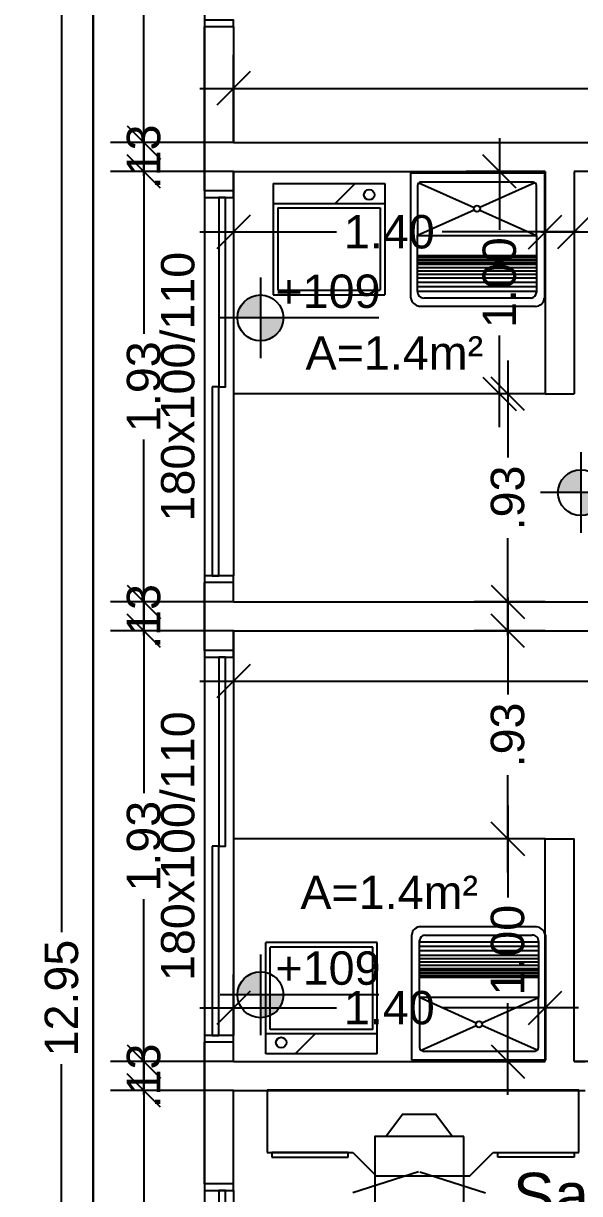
# Model space of a CAD drawing. Extents: x -120 to 178, y 5 to 129.
# Drawn here: x 11.91 to 14.4, y 86.52 to 91.78 of the extents above; entities that cross this region are included whole.
import ezdxf
from ezdxf.enums import TextEntityAlignment as Align

# ---------------------------------------------------------------- set-up
doc = ezdxf.new("R2010")
doc.units = 0
doc.header["$MEASUREMENT"] = 0
doc.layers.get('0').update_dxf_attribs({"linetype": 'CONTINUOUS'})
doc.layers.get('DEFPOINTS').update_dxf_attribs({"linetype": 'CONTINUOUS'})
for name, color, linetype in [('cota', 1, 'CONTINUOUS'), ('janela-porta', 6, 'CONTINUOUS'), ('moveis', 253, 'CONTINUOUS'), ('nivel', 4, 'CONTINUOUS'), ('parede', 2, 'CONTINUOUS'), ('piso', 4, 'CONTINUOUS'), ('texto', 7, 'CONTINUOUS'), ('vegetacao', 82, 'CONTINUOUS')]:
    doc.layers.add(name, color=color, linetype=linetype)
doc.styles.get("Standard").update_dxf_attribs({"font": 'arial.ttf'})
doc.dimstyles.new('cotass', dxfattribs={"dimtxt": 0.15, "dimasz": 0.15, "dimexe": 0.15, "dimexo": 0, "dimgap": 0.05, "dimtad": 0, "dimzin": 4, "dimdsep": 46, "dimtxsty": 'Standard', "dimblk": 'OBLIQUE', "dimcen": 0, "dimdle": 0.15, "dimclrd": 256, "dimclrt": 4, "dimadec": 0, "dimazin": 1, "dimtfac": 1, "dimtix": 1, "dimtofl": 0, "dimtmove": 0, "dimatfit": 3, "dimldrblk": 'OPEN30', "dimfxl": 0, "dimtolj": 1, "dimtzin": 0, "dimlwd": -1, "dimarcsym": 0})

# ---------------------------------------------------------------- blocks, each defined once
blk = doc.blocks.new('_Oblique')
at = {"color": 0, "linetype": 'ByBlock', "lineweight": -2}
blk.add_line((-0.5, -0.5), (0.5, 0.5), dxfattribs=at)
blk = doc.blocks.new('*D103')
at = {"layer": 'cota', "color": 0, "lineweight": -2, "transparency": 16777216}
for p, q in [((12.8493, 91.2437), (12.8493, 91.6369)), ((17.1544, 91.2437), (17.1544, 91.6369))]:
    blk.add_line(p, q, dxfattribs=at)
at = {"layer": 'cota', "transparency": 16777216}
for p, q in [((12.6993, 91.4869), (14.7685, 91.4869)), ((17.3044, 91.4869), (15.2352, 91.4869))]:
    blk.add_line(p, q, dxfattribs=at)
at = {"layer": 'DEFPOINTS', "color": 0, "transparency": 16777216}
for p in [(12.8493, 91.4869), (12.8493, 91.2437), (17.1544, 91.2437)]:
    blk.add_point(p, dxfattribs=at)
at = {"layer": 'cota', "transparency": 16777216, "xscale": 0.15, "yscale": 0.15, "zscale": 0.15, "rotation": 180}
blk.add_blockref('_Oblique', (12.8493, 91.4869), dxfattribs=at)
at = {"layer": 'cota', "transparency": 16777216, "xscale": 0.15, "yscale": 0.15, "zscale": 0.15}
blk.add_blockref('_Oblique', (17.1544, 91.4869), dxfattribs=at)
at = {"layer": 'cota', "color": 4, "transparency": 16777216, "insert": (15.0018, 91.4869), "char_height": 0.15, "attachment_point": 5}
blk.add_mtext('\\A1;4.31', dxfattribs=at)
blk = doc.blocks.new('_Open30')
at = {"color": 0, "linetype": 'ByBlock', "lineweight": -2}
for p, q in [((-1, 0.268), (0, 0)), ((0, 0), (-1, -0.268)), ((0, 0), (-1, 0))]:
    blk.add_line(p, q, dxfattribs=at)
blk = doc.blocks.new('*D105')
at = {"layer": 'cota', "transparency": 16777216}
for p, q in [((12.4469, 93.8937), (12.4469, 92.7396)), ((12.4469, 91.0937), (12.4469, 92.2479))]:
    blk.add_line(p, q, dxfattribs=at)
at = {"layer": 'cota', "color": 0, "lineweight": -2, "transparency": 16777216}
for p, q in [((12.8493, 93.7437), (12.2969, 93.7437)), ((12.8493, 91.2437), (12.2969, 91.2437))]:
    blk.add_line(p, q, dxfattribs=at)
at = {"layer": 'DEFPOINTS', "color": 0, "transparency": 16777216}
for p in [(12.8493, 93.7437), (12.4469, 91.2437), (12.8493, 91.2437)]:
    blk.add_point(p, dxfattribs=at)
at = {"layer": 'cota', "transparency": 16777216, "xscale": 0.15, "yscale": 0.15, "zscale": 0.15}
for p, rotation in [((12.4469, 93.7437), 90), ((12.4469, 91.2437), 270)]:
    blk.add_blockref('_Oblique', p, dxfattribs=dict(at, rotation=rotation))
at = {"layer": 'cota', "color": 4, "transparency": 16777216, "insert": (12.4469, 92.4937), "char_height": 0.15, "attachment_point": 5, "rotation": 90}
blk.add_mtext('\\A1;2.50', dxfattribs=at)
blk = doc.blocks.new('*D106')
at = {"layer": 'cota', "transparency": 16777216}
for p, q in [((12.4469, 91.2437), (12.4469, 91.3937)), ((12.4469, 91.1137), (12.4469, 90.9637))]:
    blk.add_line(p, q, dxfattribs=at)
at = {"layer": 'cota', "color": 0, "lineweight": -2, "transparency": 16777216}
for p, q in [((12.8493, 91.2437), (12.2969, 91.2437)), ((12.8493, 91.1137), (12.2969, 91.1137))]:
    blk.add_line(p, q, dxfattribs=at)
at = {"layer": 'DEFPOINTS', "color": 0, "transparency": 16777216}
for p in [(12.8493, 91.2437), (12.4469, 91.1137), (12.8493, 91.1137)]:
    blk.add_point(p, dxfattribs=at)
at = {"layer": 'cota', "transparency": 16777216, "xscale": 0.15, "yscale": 0.15, "zscale": 0.15}
for p, rotation in [((12.4469, 91.2437), 270), ((12.4469, 91.1137), 90)]:
    blk.add_blockref('_Oblique', p, dxfattribs=dict(at, rotation=rotation))
at = {"layer": 'cota', "color": 4, "transparency": 16777216, "insert": (12.4469, 91.1787), "char_height": 0.15, "attachment_point": 5, "rotation": 90}
blk.add_mtext('\\A1;.13', dxfattribs=at)
blk = doc.blocks.new('*D107')
at = {"layer": 'cota', "transparency": 16777216}
for p, q in [((12.4469, 91.2637), (12.4469, 90.384)), ((12.4469, 89.0287), (12.4469, 89.9085))]:
    blk.add_line(p, q, dxfattribs=at)
at = {"layer": 'cota', "color": 0, "lineweight": -2, "transparency": 16777216}
for p, q in [((12.8493, 91.1137), (12.2969, 91.1137)), ((12.8493, 89.1787), (12.2969, 89.1787))]:
    blk.add_line(p, q, dxfattribs=at)
at = {"layer": 'DEFPOINTS', "color": 0, "transparency": 16777216}
for p in [(12.8493, 91.1137), (12.4469, 89.1787), (12.8493, 89.1787)]:
    blk.add_point(p, dxfattribs=at)
at = {"layer": 'cota', "transparency": 16777216, "xscale": 0.15, "yscale": 0.15, "zscale": 0.15}
for p, rotation in [((12.4469, 91.1137), 90), ((12.4469, 89.1787), 270)]:
    blk.add_blockref('_Oblique', p, dxfattribs=dict(at, rotation=rotation))
at = {"layer": 'cota', "color": 4, "transparency": 16777216, "insert": (12.4469, 90.1462), "char_height": 0.15, "attachment_point": 5, "rotation": 90}
blk.add_mtext('\\A1;1.93', dxfattribs=at)
blk = doc.blocks.new('*D108')
at = {"layer": 'cota', "transparency": 16777216}
for p, q in [((12.4469, 89.1787), (12.4469, 89.3287)), ((12.4469, 89.0487), (12.4469, 88.8987))]:
    blk.add_line(p, q, dxfattribs=at)
at = {"layer": 'cota', "color": 0, "lineweight": -2, "transparency": 16777216}
for p, q in [((12.8493, 89.1787), (12.2969, 89.1787)), ((12.8493, 89.0487), (12.2969, 89.0487))]:
    blk.add_line(p, q, dxfattribs=at)
at = {"layer": 'DEFPOINTS', "color": 0, "transparency": 16777216}
for p in [(12.8493, 89.1787), (12.4469, 89.0487), (12.8493, 89.0487)]:
    blk.add_point(p, dxfattribs=at)
at = {"layer": 'cota', "transparency": 16777216, "xscale": 0.15, "yscale": 0.15, "zscale": 0.15}
for p, rotation in [((12.4469, 89.1787), 270), ((12.4469, 89.0487), 90)]:
    blk.add_blockref('_Oblique', p, dxfattribs=dict(at, rotation=rotation))
at = {"layer": 'cota', "color": 4, "transparency": 16777216, "insert": (12.4469, 89.1137), "char_height": 0.15, "attachment_point": 5, "rotation": 90}
blk.add_mtext('\\A1;.13', dxfattribs=at)
blk = doc.blocks.new('*D109')
at = {"layer": 'cota', "transparency": 16777216}
for p, q in [((12.4469, 89.1987), (12.4469, 88.319)), ((12.4469, 86.9637), (12.4469, 87.8435))]:
    blk.add_line(p, q, dxfattribs=at)
at = {"layer": 'cota', "color": 0, "lineweight": -2, "transparency": 16777216}
for p, q in [((12.8493, 89.0487), (12.2969, 89.0487)), ((12.8493, 87.1137), (12.2969, 87.1137))]:
    blk.add_line(p, q, dxfattribs=at)
at = {"layer": 'DEFPOINTS', "color": 0, "transparency": 16777216}
for p in [(12.8493, 89.0487), (12.4469, 87.1137), (12.8493, 87.1137)]:
    blk.add_point(p, dxfattribs=at)
at = {"layer": 'cota', "transparency": 16777216, "xscale": 0.15, "yscale": 0.15, "zscale": 0.15}
for p, rotation in [((12.4469, 89.0487), 90), ((12.4469, 87.1137), 270)]:
    blk.add_blockref('_Oblique', p, dxfattribs=dict(at, rotation=rotation))
at = {"layer": 'cota', "color": 4, "transparency": 16777216, "insert": (12.4469, 88.0812), "char_height": 0.15, "attachment_point": 5, "rotation": 90}
blk.add_mtext('\\A1;1.93', dxfattribs=at)
blk = doc.blocks.new('*D110')
at = {"layer": 'cota', "transparency": 16777216}
for p, q in [((12.4469, 87.1137), (12.4469, 87.2637)), ((12.4469, 86.9837), (12.4469, 86.8337))]:
    blk.add_line(p, q, dxfattribs=at)
at = {"layer": 'cota', "color": 0, "lineweight": -2, "transparency": 16777216}
for p, q in [((12.8493, 87.1137), (12.2969, 87.1137)), ((12.8493, 86.9837), (12.2969, 86.9837))]:
    blk.add_line(p, q, dxfattribs=at)
at = {"layer": 'DEFPOINTS', "color": 0, "transparency": 16777216}
for p in [(12.8493, 87.1137), (12.4469, 86.9837), (12.8493, 86.9837)]:
    blk.add_point(p, dxfattribs=at)
at = {"layer": 'cota', "transparency": 16777216, "xscale": 0.15, "yscale": 0.15, "zscale": 0.15}
for p, rotation in [((12.4469, 87.1137), 270), ((12.4469, 86.9837), 90)]:
    blk.add_blockref('_Oblique', p, dxfattribs=dict(at, rotation=rotation))
at = {"layer": 'cota', "color": 4, "transparency": 16777216, "insert": (12.4469, 87.0487), "char_height": 0.15, "attachment_point": 5, "rotation": 90}
blk.add_mtext('\\A1;.13', dxfattribs=at)
blk = doc.blocks.new('*D111')
at = {"layer": 'cota', "transparency": 16777216}
for p, q in [((12.4469, 87.1337), (12.4469, 85.8295)), ((12.4469, 84.0337), (12.4469, 85.3379))]:
    blk.add_line(p, q, dxfattribs=at)
at = {"layer": 'cota', "color": 0, "lineweight": -2, "transparency": 16777216}
for p, q in [((12.8493, 86.9837), (12.2969, 86.9837)), ((12.8493, 84.1837), (12.2969, 84.1837))]:
    blk.add_line(p, q, dxfattribs=at)
at = {"layer": 'DEFPOINTS', "color": 0, "transparency": 16777216}
for p in [(12.8493, 86.9837), (12.4469, 84.1837), (12.8493, 84.1837)]:
    blk.add_point(p, dxfattribs=at)
at = {"layer": 'cota', "transparency": 16777216, "xscale": 0.15, "yscale": 0.15, "zscale": 0.15}
for p, rotation in [((12.4469, 86.9837), 90), ((12.4469, 84.1837), 270)]:
    blk.add_blockref('_Oblique', p, dxfattribs=dict(at, rotation=rotation))
at = {"layer": 'cota', "color": 4, "transparency": 16777216, "insert": (12.4469, 85.5837), "char_height": 0.15, "attachment_point": 5, "rotation": 90}
blk.add_mtext('\\A1;2.80', dxfattribs=at)
blk = doc.blocks.new('*D227')
at = {"layer": 'cota', "color": 0, "lineweight": -2, "transparency": 16777216}
for p, q in [((12.8493, 89.0487), (12.8493, 88.6722)), ((17.1544, 89.0487), (17.1544, 88.6722))]:
    blk.add_line(p, q, dxfattribs=at)
at = {"layer": 'cota', "transparency": 16777216}
for p, q in [((12.6993, 88.8222), (14.7685, 88.8222)), ((17.3044, 88.8222), (15.2352, 88.8222))]:
    blk.add_line(p, q, dxfattribs=at)
at = {"layer": 'DEFPOINTS', "color": 0, "transparency": 16777216}
for p in [(12.8493, 89.0487), (17.1544, 89.0487), (17.1544, 88.8222)]:
    blk.add_point(p, dxfattribs=at)
at = {"layer": 'cota', "transparency": 16777216, "xscale": 0.15, "yscale": 0.15, "zscale": 0.15, "rotation": 180}
blk.add_blockref('_Oblique', (12.8493, 88.8222), dxfattribs=at)
at = {"layer": 'cota', "transparency": 16777216, "xscale": 0.15, "yscale": 0.15, "zscale": 0.15}
blk.add_blockref('_Oblique', (17.1544, 88.8222), dxfattribs=at)
at = {"layer": 'cota', "color": 4, "transparency": 16777216, "insert": (15.0018, 88.8222), "char_height": 0.15, "attachment_point": 5}
blk.add_mtext('\\A1;4.31', dxfattribs=at)
blk = doc.blocks.new('*D234')
at = {"layer": 'cota', "color": 0, "lineweight": -2, "transparency": 16777216}
for p, q in [((12.8493, 87.1137), (12.8493, 87.5047)), ((14.2493, 87.1137), (14.2493, 87.5047))]:
    blk.add_line(p, q, dxfattribs=at)
at = {"layer": 'cota', "transparency": 16777216}
for p, q in [((12.6993, 87.3547), (13.3118, 87.3547)), ((14.3993, 87.3547), (13.7868, 87.3547))]:
    blk.add_line(p, q, dxfattribs=at)
at = {"layer": 'DEFPOINTS', "color": 0, "transparency": 16777216}
for p in [(12.8493, 87.3547), (12.8493, 87.1137), (14.2493, 87.1137)]:
    blk.add_point(p, dxfattribs=at)
at = {"layer": 'cota', "transparency": 16777216, "xscale": 0.15, "yscale": 0.15, "zscale": 0.15, "rotation": 180}
blk.add_blockref('_Oblique', (12.8493, 87.3547), dxfattribs=at)
at = {"layer": 'cota', "transparency": 16777216, "xscale": 0.15, "yscale": 0.15, "zscale": 0.15}
blk.add_blockref('_Oblique', (14.2493, 87.3547), dxfattribs=at)
at = {"layer": 'cota', "color": 4, "transparency": 16777216, "insert": (13.5493, 87.3547), "char_height": 0.15, "attachment_point": 5}
blk.add_mtext('\\A1;1.40', dxfattribs=at)
blk = doc.blocks.new('*D235')
at = {"layer": 'cota', "transparency": 16777216}
for p, q in [((14.0809, 88.2637), (14.0809, 87.8512)), ((14.0809, 86.9637), (14.0809, 87.3762))]:
    blk.add_line(p, q, dxfattribs=at)
at = {"layer": 'cota', "color": 0, "lineweight": -2, "transparency": 16777216}
for p, q in [((14.2493, 88.1137), (13.9309, 88.1137)), ((14.2493, 87.1137), (13.9309, 87.1137))]:
    blk.add_line(p, q, dxfattribs=at)
at = {"layer": 'DEFPOINTS', "color": 0, "transparency": 16777216}
for p in [(14.2493, 88.1137), (14.0809, 87.1137), (14.2493, 87.1137)]:
    blk.add_point(p, dxfattribs=at)
at = {"layer": 'cota', "transparency": 16777216, "xscale": 0.15, "yscale": 0.15, "zscale": 0.15}
for p, rotation in [((14.0809, 88.1137), 90), ((14.0809, 87.1137), 270)]:
    blk.add_blockref('_Oblique', p, dxfattribs=dict(at, rotation=rotation))
at = {"layer": 'cota', "color": 4, "transparency": 16777216, "insert": (14.0809, 87.6137), "char_height": 0.15, "attachment_point": 5, "rotation": 90}
blk.add_mtext('\\A1;1.00', dxfattribs=at)
blk = doc.blocks.new('*D236')
at = {"layer": 'cota', "transparency": 16777216}
for p, q in [((14.0809, 89.1987), (14.0809, 88.7626)), ((14.0809, 87.9637), (14.0809, 88.3998))]:
    blk.add_line(p, q, dxfattribs=at)
at = {"layer": 'cota', "color": 0, "lineweight": -2, "transparency": 16777216}
for p, q in [((14.2493, 89.0487), (13.9309, 89.0487)), ((14.2493, 88.1137), (13.9309, 88.1137))]:
    blk.add_line(p, q, dxfattribs=at)
at = {"layer": 'DEFPOINTS', "color": 0, "transparency": 16777216}
for p in [(14.0809, 89.0487), (14.2493, 89.0487), (14.2493, 88.1137)]:
    blk.add_point(p, dxfattribs=at)
at = {"layer": 'cota', "transparency": 16777216, "xscale": 0.15, "yscale": 0.15, "zscale": 0.15}
for p, rotation in [((14.0809, 89.0487), 90), ((14.0809, 88.1137), 270)]:
    blk.add_blockref('_Oblique', p, dxfattribs=dict(at, rotation=rotation))
at = {"layer": 'cota', "color": 4, "transparency": 16777216, "insert": (14.0809, 88.5812), "char_height": 0.15, "attachment_point": 5, "rotation": 90}
blk.add_mtext('\\A1;.93', dxfattribs=at)
blk = doc.blocks.new('*D265')
at = {"layer": 'cota', "color": 0, "lineweight": -2, "transparency": 16777216}
for p, q in [((12.8493, 91.1137), (12.8493, 90.6914)), ((14.2493, 91.1137), (14.2493, 90.6914))]:
    blk.add_line(p, q, dxfattribs=at)
at = {"layer": 'cota', "transparency": 16777216}
for p, q in [((12.6993, 90.8414), (13.3118, 90.8414)), ((14.3993, 90.8414), (13.7868, 90.8414))]:
    blk.add_line(p, q, dxfattribs=at)
at = {"layer": 'DEFPOINTS', "color": 0, "transparency": 16777216}
for p in [(12.8493, 91.1137), (14.2493, 91.1137), (14.2493, 90.8414)]:
    blk.add_point(p, dxfattribs=at)
at = {"layer": 'cota', "transparency": 16777216, "xscale": 0.15, "yscale": 0.15, "zscale": 0.15, "rotation": 180}
blk.add_blockref('_Oblique', (12.8493, 90.8414), dxfattribs=at)
at = {"layer": 'cota', "transparency": 16777216, "xscale": 0.15, "yscale": 0.15, "zscale": 0.15}
blk.add_blockref('_Oblique', (14.2493, 90.8414), dxfattribs=at)
at = {"layer": 'cota', "color": 4, "transparency": 16777216, "insert": (13.5493, 90.8414), "char_height": 0.15, "attachment_point": 5}
blk.add_mtext('\\A1;1.40', dxfattribs=at)
blk = doc.blocks.new('*D266')
at = {"layer": 'cota', "color": 0, "lineweight": -2, "transparency": 16777216}
for p, q in [((14.3793, 91.1137), (14.3793, 90.6914)), ((17.1544, 91.1137), (17.1544, 90.6914))]:
    blk.add_line(p, q, dxfattribs=at)
at = {"layer": 'cota', "transparency": 16777216}
for p, q in [((14.2293, 90.8414), (15.5206, 90.8414)), ((17.3044, 90.8414), (16.0131, 90.8414))]:
    blk.add_line(p, q, dxfattribs=at)
at = {"layer": 'DEFPOINTS', "color": 0, "transparency": 16777216}
for p in [(14.3793, 91.1137), (17.1544, 91.1137), (17.1544, 90.8414)]:
    blk.add_point(p, dxfattribs=at)
at = {"layer": 'cota', "transparency": 16777216, "xscale": 0.15, "yscale": 0.15, "zscale": 0.15, "rotation": 180}
blk.add_blockref('_Oblique', (14.3793, 90.8414), dxfattribs=at)
at = {"layer": 'cota', "transparency": 16777216, "xscale": 0.15, "yscale": 0.15, "zscale": 0.15}
blk.add_blockref('_Oblique', (17.1544, 90.8414), dxfattribs=at)
at = {"layer": 'cota', "color": 4, "transparency": 16777216, "insert": (15.7668, 90.8414), "char_height": 0.15, "attachment_point": 5}
blk.add_mtext('\\A1;2.78', dxfattribs=at)
blk = doc.blocks.new('*D267')
at = {"layer": 'cota', "transparency": 16777216}
for p, q in [((14.0442, 91.2637), (14.0442, 90.8512)), ((14.0442, 89.9637), (14.0442, 90.3762))]:
    blk.add_line(p, q, dxfattribs=at)
at = {"layer": 'cota', "color": 0, "lineweight": -2, "transparency": 16777216}
for p, q in [((14.2493, 91.1137), (13.8942, 91.1137)), ((14.2493, 90.1137), (13.8942, 90.1137))]:
    blk.add_line(p, q, dxfattribs=at)
at = {"layer": 'DEFPOINTS', "color": 0, "transparency": 16777216}
for p in [(14.0442, 91.1137), (14.2493, 91.1137), (14.2493, 90.1137)]:
    blk.add_point(p, dxfattribs=at)
at = {"layer": 'cota', "transparency": 16777216, "xscale": 0.15, "yscale": 0.15, "zscale": 0.15}
for p, rotation in [((14.0442, 91.1137), 90), ((14.0442, 90.1137), 270)]:
    blk.add_blockref('_Oblique', p, dxfattribs=dict(at, rotation=rotation))
at = {"layer": 'cota', "color": 4, "transparency": 16777216, "insert": (14.0442, 90.6137), "char_height": 0.15, "attachment_point": 5, "rotation": 90}
blk.add_mtext('\\A1;1.00', dxfattribs=at)
blk = doc.blocks.new('*D268')
at = {"layer": 'cota', "transparency": 16777216}
for p, q in [((14.0809, 90.2637), (14.0809, 89.8276)), ((14.0809, 89.0287), (14.0809, 89.4648))]:
    blk.add_line(p, q, dxfattribs=at)
at = {"layer": 'cota', "color": 0, "lineweight": -2, "transparency": 16777216}
for p, q in [((14.2493, 90.1137), (13.9309, 90.1137)), ((14.2493, 89.1787), (13.9309, 89.1787))]:
    blk.add_line(p, q, dxfattribs=at)
at = {"layer": 'DEFPOINTS', "color": 0, "transparency": 16777216}
for p in [(14.2493, 90.1137), (14.0809, 89.1787), (14.2493, 89.1787)]:
    blk.add_point(p, dxfattribs=at)
at = {"layer": 'cota', "transparency": 16777216, "xscale": 0.15, "yscale": 0.15, "zscale": 0.15}
for p, rotation in [((14.0809, 90.1137), 90), ((14.0809, 89.1787), 270)]:
    blk.add_blockref('_Oblique', p, dxfattribs=dict(at, rotation=rotation))
at = {"layer": 'cota', "color": 4, "transparency": 16777216, "insert": (14.0809, 89.6462), "char_height": 0.15, "attachment_point": 5, "rotation": 90}
blk.add_mtext('\\A1;.93', dxfattribs=at)
blk = doc.blocks.new('*D482')
at = {"layer": 'cota', "transparency": 16777216}
for p, q in [((12.0782, 94.0237), (12.0782, 87.6953)), ((12.0782, 80.7737), (12.0782, 87.1021))]:
    blk.add_line(p, q, dxfattribs=at)
at = {"layer": 'cota', "color": 0, "lineweight": -2, "transparency": 16777216}
for p, q in [((12.7193, 93.8737), (11.9282, 93.8737)), ((12.7193, 80.9237), (11.9282, 80.9237))]:
    blk.add_line(p, q, dxfattribs=at)
at = {"layer": 'DEFPOINTS', "color": 0, "transparency": 16777216}
for p in [(12.0782, 93.8737), (12.7193, 93.8737), (12.7193, 80.9237)]:
    blk.add_point(p, dxfattribs=at)
at = {"layer": 'cota', "transparency": 16777216, "xscale": 0.15, "yscale": 0.15, "zscale": 0.15}
for p, rotation in [((12.0782, 93.8737), 90), ((12.0782, 80.9237), 270)]:
    blk.add_blockref('_Oblique', p, dxfattribs=dict(at, rotation=rotation))
at = {"layer": 'cota', "color": 4, "transparency": 16777216, "insert": (12.0782, 87.3987), "char_height": 0.15, "attachment_point": 5, "rotation": 90}
blk.add_mtext('\\A1;12.95', dxfattribs=at)
blk = doc.blocks.new('NIVEL')
at = {"layer": 'nivel'}
h = blk.add_hatch(color=256, dxfattribs=at)
h.paths.add_polyline_path([(0, 0.1375, 0.414214), (-0.1375, 0), (0, 0)])
h.paths.add_polyline_path([(0, 0), (0, -0.1375, 0.414214), (0.1375, 0)])
for p, q in [((0, 0.2417), (0, -0.2417)), ((0.7095, 0), (-0.2418, 0))]:
    blk.add_line(p, q, dxfattribs=at)
blk.add_circle((0, 0), 0.1375, dxfattribs=at)

msp = doc.modelspace()

# ---------------------------------------------------------------- hatches: boundary and pattern name
at = {"layer": 'vegetacao'}
h = msp.add_hatch(dxfattribs=at)
h.set_pattern_fill('ANGLE', color=256, scale=2, style=0)
h.set_pattern_definition([(0, (4.21934, 69.4), (0, 0.55), [0.4, -0.15]), (90, (4.21934, 69.4), (-0.55, 3e-17), [0.4, -0.15])])
edge = h.paths.add_edge_path()
edge.add_line((33.5894, 75.9237), (33.5894, 116.2837))
edge.add_line((33.5894, 116.2837), (9.8693, 116.2837))
edge.add_line((9.8693, 116.2837), (9.8693, 110.2837))
edge.add_line((9.8693, 110.2837), (27.5894, 110.2837))
edge.add_arc((27.5894, 107.2837), 3, 0, 90, ccw=False)
edge.add_line((30.5894, 107.2837), (30.5894, 75.9237))
edge.add_line((30.5894, 75.9237), (33.5894, 75.9237))
h = msp.add_hatch(dxfattribs=at)
h.set_pattern_fill('TRACOS2', color=256, scale=2, style=0)
h.set_pattern_definition([(0, (1.44, 0.96), (0.88, 1.52), [0.08, -1.34, 0.06, -0.58, 0.12, -1.42]), (5, (0.54, 1.68), (0.787509, 1.554551), [0.16, -1.34, 0.12, -0.58, 0.24, -1.42]), (10, (1.06, 1.78), (0.53784, 1.902295), [0.14, -0.34, 0.18, -1.06, 0.1, -1.32]), (15, (0.7, 1.96), (0.450046, 1.797737), [0.28, -0.34, 0.3, -1.06, 0.22, -1.32]), (20, (0.86, 1.14), (0.889806, 1.473175), [0.16, -1.1, 0.14, -0.82, 0.1, -0.64]), (25, (1.14, 0.86), (0.9972314, 1.458057), [0.22, -1.1, 0.28, -0.82, 0.24, -0.64]), (30, (1.44, 1.02), (-0.146462, 1.69368), [0.1, -0.66, 0.08, -0.98, 0.06, -1.3]), (35, (0.54, 0.3), (0.148824, 1.9842), [0.22, -0.66, 0.16, -0.98, 0.12, -1.3]), (40, (0.88, 1.46), (0.225573, 1.442469), [0.08, -0.88, 0.06, -0.56, 0.16, -1.02]), (45, (0.88, 0.74), (-0.410122, 1.965757), [0.16, -0.88, 0.12, -0.56, 0.3, -1.02]), (50, (1.18, 0.74), (-0.534986, 1.571557), [0.04, -0.74, 0.1, -1.22, 0.12, -0.62]), (60, (1.24, 0.88), (-0.663154, 1.491384), [0.1, -0.82, 0.04, -0.96, 0.08, -0.74]), (65, (0.52, 0.88), (-0.486328, 2.080453), [0.22, -0.82, 0.08, -0.96, 0.16, -0.74]), (70, (1.02, 0.64), (-0.732615, 1.437246), [0.06, -0.38, 0.12, -0.64, 0.08, -0.88]), (75, (0.3, 0.46), (-1.550558, 1.554275), [0.12, -0.38, 0.24, -0.64, 0.16, -0.88]), (80, (1.12, 1.82), (-1.390436, 1.09813), [0.14, -0.88, 0.06, -1.04, 0.12, -0.98]), (85, (1.3, 0.38), (-1.660168, 0.988455), [0.28, -0.88, 0.12, -1.04, 0.24, -0.98]), (90, (1.24, 0.96), (-1.76, 0.74), [0.12, -0.62, 0.08, -1.22, 0.04, -1.24]), (95, (0.52, 1.68), (-1.88055, 1.30105), [0.24, -0.62, 0.08, -1.22, 0.08, -1.24]), (100, (0.92, 1.58), (-1.653143, 0.967635), [0.14, -0.78, 0.12, -0.64, 0.14, -1.46]), (105, (1.28, 1.94), (-1.731187, 0.819872), [0.28, -0.78, 0.24, -0.64, 0.28, -1.46]), (110, (0.78, 0.44), (-1.602936, 0.544608), [0.16, -0.52, 0.08, -1.06, 0.12, -1.16]), (115, (1.86, 0.44), (-1.644302, 0.40283), [0.3, -0.52, 0.16, -1.06, 0.24, -1.16]), (120, (0.24, 0.68), (-1.911, 0.189948), [0.1, -1.34, 0.12, -0.62, 0.14, -0.82]), (125, (0.42, 0.86), (-2.170974, 0.066875), [0.22, -1.34, 0.24, -0.62, 0.28, -0.82]), (130, (0.68, 0.24), (-1.860718, 0.475107), [0.06, -0.44, 0.08, -0.86, 0.16, -1.12]), (135, (0.86, 0.42), (-2.149605, 0.311127), [0.12, -0.44, 0.16, -0.86, 0.3, -1.12]), (140, (0.08, 1.84), (-1.470646, -0.228038), [0.12, -0.72, 0.14, -0.62, 0.08, -0.84]), (145, (0.88, 0.58), (-1.548418, -0.502793), [0.24, -0.72, 0.28, -0.62, 0.16, -0.84]), (150, (1.74, 0.12), (-1.3655, -0.805115), [0.08, -0.56, 0.16, -1.24, 0.14, -1.14]), (155, (1.56, 1.22), (-1.77954, -0.692849), [0.16, -0.56, 0.3, -1.24, 0.28, -1.14]), (160, (0.42, 1.24), (-1.586007, -1.082858), [0.12, -0.84, 0.1, -0.76, 0.08, -1.22]), (165, (0.24, 0.52), (-1.70605, -1.344246), [0.24, -0.84, 0.22, -0.76, 0.16, -1.22]), (170, (0.54, 0.76), (-1.437627, -1.127488), [0.18, -0.66, 0.12, -0.9, 0.16, -0.88]), (175, (1.44, 1.66), (-1.365265, -1.607125), [0.22, -0.66, 0.24, -0.9, 0.26, -0.88])])
h.paths.add_polyline_path([(30.5894, 107.2837, 0.414214), (27.5894, 110.2837), (22.2544, 110.2837), (22.2544, 110.1037), (21.7193, 110.1037), (21.7193, 110.0037), (22.2544, 110.0037), (22.2544, 109.4037), (21.7193, 109.4037), (21.7193, 109.3037), (22.2544, 109.3037), (22.2544, 108.7037), (21.7193, 108.7037), (21.7193, 108.6037), (22.2544, 108.6037), (22.2544, 108.0037), (21.7193, 108.0037), (21.7193, 107.9037), (22.2544, 107.9037), (22.2544, 107.3037), (21.7193, 107.3037), (21.7193, 107.2037), (22.2544, 107.2037), (22.2544, 106.6037), (21.7193, 106.6037), (21.7193, 106.5037), (22.2544, 106.5037), (22.2544, 105.9037), (21.7193, 105.9037), (21.7193, 105.8037), (22.2544, 105.8037), (22.2544, 105.2037), (21.7193, 105.2037), (21.7193, 105.1037), (22.2544, 105.1037), (22.2544, 104.5037), (21.7193, 104.5037), (21.7193, 104.4037), (22.2544, 104.4037), (22.2544, 103.8037), (21.7193, 103.8037), (21.7193, 103.7037), (22.2544, 103.7037), (22.2544, 103.1037), (21.7193, 103.1037), (21.7193, 103.0037), (22.2544, 103.0037), (22.2544, 102.4037), (21.7193, 102.4037), (21.7193, 102.3037), (22.2544, 102.3037), (22.2544, 101.7037), (21.7193, 101.7037), (21.7193, 101.6037), (22.2544, 101.6037), (22.2544, 101.0037), (21.7193, 101.0037), (21.7193, 100.9037), (22.2544, 100.9037), (22.2544, 100.3037), (21.7193, 100.3037), (21.7193, 100.2037), (22.2544, 100.2037), (22.2544, 99.6037), (21.7193, 99.6037), (21.7193, 99.5037), (22.2544, 99.5037), (22.2544, 98.9037), (21.7193, 98.9037), (21.7193, 98.8037), (22.2544, 98.8037), (22.2544, 98.2037), (21.7193, 98.2037), (21.7193, 98.1037), (22.2544, 98.1037), (22.2544, 97.5037), (21.7193, 97.5037), (21.7193, 97.4037), (22.2544, 97.4037), (22.2544, 96.8037), (21.7193, 96.8037), (21.7193, 96.7037), (22.2544, 96.7037), (22.2544, 96.1037), (21.7193, 96.1037), (21.7193, 96.0037), (22.8493, 96.0037), (22.8493, 95.8037), (22.8493, 91.5437), (24.8993, 91.5437), (24.8993, 93.8737), (30.5894, 93.8737)])
h.paths.add_polyline_path([(24.2984, 94.5903, -0.414176), (24.5371, 94.3516, -0.414204), (24.6245, 94.0256, -0.41425), (24.5371, 93.6994, -0.414199), (24.2984, 93.4607, -0.414161), (23.9722, 93.3733, -0.414161), (23.6461, 93.4607, -0.414199), (23.4074, 93.6994, -0.414204), (23.32, 94.0255, -0.414204), (23.4074, 94.3517, -0.414176), (23.6461, 94.5904, -0.414178), (23.9722, 94.6778, -0.414224)], flags=16)
h.paths.add_polyline_path([(24.2984, 92.8312, -0.414176), (24.5371, 92.5925, -0.414204), (24.6245, 92.2664, -0.414264), (24.5371, 91.9402, -0.567356), (24.2984, 92.0015, -0.414148), (23.9722, 91.9141, -0.41415), (23.6461, 92.0015, -0.567359), (23.4074, 91.9402, -0.414218), (23.32, 92.2664, -0.414204), (23.4074, 92.5925, -0.414176), (23.6461, 92.8312, -0.414178), (23.9722, 92.9186, -0.414224)], flags=16)
h.paths.add_polyline_path([(21.0544, 105.8037), (21.7193, 105.8037), (21.7193, 105.9037), (21.0544, 105.9037), (21.0544, 106.5037), (21.7193, 106.5037), (21.7193, 106.6037), (21.0544, 106.6037), (21.0544, 107.2037), (21.7193, 107.2037), (21.7193, 107.3037), (21.0544, 107.3037), (21.0544, 107.9037), (21.7193, 107.9037), (21.7193, 108.0037), (21.0544, 108.0037), (21.0544, 108.6037), (21.7193, 108.6037), (21.7193, 108.7037), (21.0544, 108.7037), (21.0544, 109.3037), (21.7193, 109.3037), (21.7193, 109.4037), (21.0544, 109.4037), (21.0544, 110.0037), (21.7193, 110.0037), (21.7193, 110.1037), (21.0544, 110.1037), (21.0544, 110.2837), (12.3693, 110.2837), (12.3693, 105.2837), (9.8693, 105.2837), (9.8693, 96.0037), (10.8693, 96.0037), (21.7193, 96.0037), (21.7193, 96.1037), (21.0544, 96.1037), (21.0544, 96.7037), (21.7193, 96.7037), (21.7193, 96.8037), (21.0544, 96.8037), (21.0544, 97.4037), (21.7193, 97.4037), (21.7193, 97.5037), (21.0544, 97.5037), (21.0544, 98.1037), (21.7193, 98.1037), (21.7193, 98.2037), (21.0544, 98.2037), (21.0544, 98.8037), (21.7193, 98.8037), (21.7193, 98.9037), (21.0544, 98.9037), (21.0544, 99.5037), (21.7193, 99.5037), (21.7193, 99.6037), (21.0544, 99.6037), (21.0544, 100.2037), (21.7193, 100.2037), (21.7193, 100.3037), (21.0544, 100.3037), (21.0544, 100.9037), (21.7193, 100.9037), (21.7193, 101.0037), (21.0544, 101.0037), (21.0544, 101.6037), (21.7193, 101.6037), (21.7193, 101.7037), (21.0544, 101.7037), (21.0544, 102.3037), (21.7193, 102.3037), (21.7193, 102.4037), (21.0544, 102.4037), (21.0544, 103.0037), (21.7193, 103.0037), (21.7193, 103.1037), (21.0544, 103.1037), (21.0544, 103.7037), (21.7193, 103.7037), (21.7193, 103.8037), (21.0544, 103.8037), (21.0544, 104.4037), (21.7193, 104.4037), (21.7193, 104.5037), (21.0544, 104.5037), (21.0544, 105.1037), (21.7193, 105.1037), (21.7193, 105.2037), (21.0544, 105.2037)])
h.paths.add_polyline_path([(20.3973, 100.5286, -1), (14.3532, 100.5286, -1)], flags=16)
h.paths.add_polyline_path([(19.0667, 102.3215), (19.2383, 102.3215, -0.423394), (19.2882, 102.27), (19.2882, 102.1094, -0.406511), (19.1725, 101.9884), (19.1725, 101.4366), (19.3225, 101.4366), (19.3225, 101.3966), (19.1725, 101.3966), (19.1725, 100.8449, -0.406511), (19.2882, 100.7239), (19.2882, 100.5633, -0.436482), (19.236, 100.5118), (19.0667, 100.5118, -0.414214), (19.0167, 100.5618), (19.0167, 100.7239, -0.406452), (19.1325, 100.8449), (19.1325, 101.3966), (18.7368, 101.3966), (18.7368, 100.8449, 0.003327), (18.7352, 100.8449), (18.6984, 100.8449, 0.405123), (18.5811, 100.726), (18.5811, 100.5618, 0.41421), (18.6311, 100.5118, 0.000003), (18.6311, 100.5118, -0.414214), (18.5811, 100.5618), (18.5811, 100.7239, -0.406511), (18.6968, 100.8449), (18.6968, 101.3966), (18.3011, 101.3966), (18.3011, 100.8449, -0.406511), (18.4169, 100.7239), (18.4169, 100.5633, -0.436482), (18.3647, 100.5118), (18.1954, 100.5118, -0.414214), (18.1454, 100.5618), (18.1454, 100.7239, -0.406452), (18.2611, 100.8449), (18.2611, 101.3966), (18.1111, 101.3966), (18.1111, 101.4366), (18.2611, 101.4366), (18.2611, 101.9884, -0.406452), (18.1454, 102.1094), (18.1454, 102.2715, -0.414214), (18.1954, 102.3215), (18.3669, 102.3215, -0.423394), (18.4169, 102.27), (18.4169, 102.1094, -0.406511), (18.3011, 101.9884), (18.3011, 101.4366), (18.6968, 101.4366), (18.6968, 101.9884, -0.406511), (18.5811, 102.1094), (18.5811, 102.2715, -0.414214), (18.6311, 102.3215), (18.8026, 102.3215, -0.414214), (18.8526, 102.2715, 0.414214), (18.8026, 102.3215), (18.6311, 102.3215, 0.414215), (18.5811, 102.2715, -0.000001), (18.5811, 102.2715), (18.5811, 102.1072, 0.405123), (18.6984, 101.9883), (18.7352, 101.9883, 0.003327), (18.7368, 101.9884), (18.7368, 101.4366), (19.1325, 101.4366), (19.1325, 101.9884, -0.406452), (19.0167, 102.1094), (19.0167, 102.2715, -0.414214)], flags=0)
h.paths.add_polyline_path([(18.8048, 100.5118), (18.8004, 100.5118, 0.022096)], flags=0)
h.paths.add_polyline_path([(16.5082, 100.763), (16.5082, 100.253), (14.7486, 100.253), (14.7486, 100.763)], flags=0)
h.paths.add_polyline_path([(15.2486, 100.733), (15.2486, 100.283), (14.7786, 100.283), (14.7786, 100.733)], flags=0)
h.paths.add_polyline_path([(17.1271, 99.4783, 0.161463), (16.864, 99.2019), (17.1271, 98.6557)], flags=0)
h.paths.add_polyline_path([(17.7633, 98.6557, -1), (16.4908, 98.6557, -1)], flags=0)
h.paths.add_polyline_path([(17.1271, 98.6557), (17.1271, 98.6557), (17.1271, 98.6557), (17.1271, 98.6557), (17.1271, 98.6557)], flags=0)

# ---------------------------------------------------------------- linework, layer by layer
at = {"layer": 'janela-porta', "color": 6, "linetype": 'Continuous'}
for p, q in [((12.7193, 90.9962), (12.7193, 89.2962)), ((12.8493, 90.9962), (12.8493, 89.2962)), ((12.7193, 88.9312), (12.7193, 87.2312)), ((12.8493, 88.9312), (12.8493, 87.2312)), ((12.7193, 86.5337), (12.7193, 84.6337)), ((12.8493, 86.5337), (12.8493, 84.6337))]:
    msp.add_line(p, q, dxfattribs=at)
for points in [[(12.8493, 91.7637), (12.8493, 91.7937), (12.7193, 91.7937), (12.7193, 91.7637)], [(12.7193, 91.0262), (12.7193, 90.9962), (12.8493, 90.9962), (12.8493, 91.0262)], [(12.8493, 89.2662), (12.8493, 89.2962), (12.7193, 89.2962), (12.7193, 89.2662)], [(12.7193, 88.9612), (12.7193, 88.9312), (12.8493, 88.9312), (12.8493, 88.9612)], [(12.8493, 87.2012), (12.8493, 87.2312), (12.7193, 87.2312), (12.7193, 87.2012)], [(12.7193, 86.5637), (12.7193, 86.5337), (12.8493, 86.5337), (12.8493, 86.5637)]]:
    msp.add_lwpolyline(points, dxfattribs=at)
for points in [[(12.7843, 90.9962), (12.7843, 90.1462), (12.8143, 90.1462), (12.8143, 90.9962), (12.7843, 90.9962)], [(12.7544, 90.1462), (12.7544, 89.2962), (12.7843, 89.2962), (12.7843, 90.1462), (12.7544, 90.1462)], [(12.7843, 88.9312), (12.7843, 88.0812), (12.8143, 88.0812), (12.8143, 88.9312), (12.7843, 88.9312)], [(12.7544, 88.0812), (12.7544, 87.2312), (12.7843, 87.2312), (12.7843, 88.0812), (12.7544, 88.0812)], [(12.7843, 86.5337), (12.7843, 85.5837), (12.8143, 85.5837), (12.8143, 86.5337), (12.7843, 86.5337)]]:
    msp.add_lwpolyline(points, close=True, dxfattribs=at)
at = {"layer": 'moveis'}
for p, q in [((13.6454, 91.1071), (14.2454, 91.1071)), ((13.6454, 90.5448), (13.6454, 91.1071)), ((14.2454, 91.1071), (14.2454, 90.5439)), ((13.0285, 91.0596), (13.0285, 90.5596)), ((13.0285, 91.0596), (13.5285, 91.0596)), ((13.3964, 91.0596), (13.3065, 90.9696)), ((13.5285, 91.0596), (13.5285, 90.5596)), ((13.6826, 91.0627), (13.9303, 90.9514)), ((14.203, 91.0625), (13.9557, 90.9514)), ((13.0485, 90.9496), (13.0485, 90.5796)), ((13.5085, 90.9496), (13.5085, 90.5796)), ((13.9301, 90.9399), (13.6757, 90.8256)), ((13.9558, 90.94), (14.2103, 90.8256)), ((14.2102, 90.7346), (13.6757, 90.7346)), ((14.2102, 90.7246), (13.6757, 90.7246)), ((14.2102, 90.7146), (13.6757, 90.7146)), ((14.2102, 90.7046), (13.6757, 90.7046)), ((14.2102, 90.6946), (13.6757, 90.6946)), ((14.2102, 90.6796), (13.6757, 90.6796)), ((14.2102, 90.6646), (13.6757, 90.6646)), ((14.2102, 90.6496), (13.6757, 90.6496)), ((14.2102, 90.6346), (13.6757, 90.6346)), ((14.2102, 90.6146), (13.6757, 90.6146)), ((13.0285, 90.5596), (13.5285, 90.5596)), ((13.0485, 90.5796), (13.5085, 90.5796)), ((14.2102, 90.5946), (13.6757, 90.5946)), ((14.2102, 90.5746), (13.6757, 90.5746)), ((14.2055, 90.5071), (13.6861, 90.5071)), ((13.6899, 87.7196), (14.2093, 87.7196)), ((13.6501, 87.1196), (13.6501, 87.6828)), ((14.2501, 87.6818), (14.2501, 87.1196)), ((13.4946, 87.6479), (12.9946, 87.6479)), ((12.9946, 87.1479), (12.9946, 87.6479)), ((13.4746, 87.6279), (13.0146, 87.6279)), ((13.0146, 87.2579), (13.0146, 87.6279)), ((13.4746, 87.2579), (13.4746, 87.6279)), ((13.4946, 87.1479), (13.4946, 87.6479)), ((13.6853, 87.652), (14.2198, 87.652)), ((13.6853, 87.632), (14.2198, 87.632)), ((13.6853, 87.612), (14.2198, 87.612)), ((13.6853, 87.592), (14.2198, 87.592)), ((13.6853, 87.577), (14.2198, 87.577)), ((13.6853, 87.562), (14.2198, 87.562)), ((13.6853, 87.547), (14.2198, 87.547)), ((13.6853, 87.532), (14.2198, 87.532)), ((13.6853, 87.522), (14.2198, 87.522)), ((13.6853, 87.512), (14.2198, 87.512)), ((13.6853, 87.502), (14.2198, 87.502)), ((13.6853, 87.492), (14.2198, 87.492)), ((13.9397, 87.2866), (13.6852, 87.401)), ((13.9653, 87.2867), (14.2198, 87.401)), ((13.6924, 87.1641), (13.9398, 87.2752)), ((14.2129, 87.1639), (13.9652, 87.2752)), ((13.1267, 87.1479), (13.2166, 87.2379)), ((13.4946, 87.1479), (12.9946, 87.1479)), ((14.2501, 87.1196), (13.6501, 87.1196)), ((14.4009, 86.9846), (13.0009, 86.9846)), ((13.0009, 86.9846), (13.0009, 86.7046)), ((14.4009, 86.7046), (14.4009, 86.9846)), ((13.0009, 86.7046), (13.3859, 86.7046)), ((13.3649, 86.7046), (13.0219, 86.7046)), ((13.0219, 86.7046), (13.0219, 86.6836)), ((13.0219, 86.6836), (13.3649, 86.6836)), ((13.3649, 86.6836), (13.3649, 86.7046)), ((13.3859, 86.7046), (13.4909, 86.5996)), ((13.9109, 86.5996), (14.0159, 86.7046)), ((14.0159, 86.7046), (14.4009, 86.7046)), ((14.0369, 86.7046), (14.3799, 86.7046)), ((14.0369, 86.6836), (14.0369, 86.7046)), ((14.3799, 86.6836), (14.0369, 86.6836)), ((14.3799, 86.7046), (14.3799, 86.6836)), ((13.6809, 86.6177), (13.3858, 86.5233)), ((13.6864, 86.6177), (13.9816, 86.5233)), ((13.4909, 86.5996), (13.9109, 86.5996))]:
    msp.add_line(p, q, dxfattribs=at)
for points in [[(13.6757, 91.0505), (13.6757, 90.8256)], [(13.6757, 90.8256), (14.2104, 90.8256), (14.2104, 91.05)], [(14.1954, 91.0658), (13.6895, 91.0658)], [(13.0285, 90.9696), (13.5285, 90.9696)], [(13.0485, 90.9496), (13.5085, 90.9496)], [(13.6757, 90.8256), (14.2103, 90.8256), (14.2103, 90.5689)], [(13.6757, 90.5736), (13.6757, 90.8256)], [(14.1871, 90.5446), (13.7048, 90.5446)], [(13.7084, 87.682), (14.1907, 87.682)], [(14.2198, 87.401), (13.6852, 87.401), (13.6852, 87.6578)], [(14.2198, 87.6531), (14.2198, 87.401)], [(14.2198, 87.401), (13.6851, 87.401), (13.6851, 87.1766)], [(14.2198, 87.1761), (14.2198, 87.401)], [(13.4746, 87.2579), (13.0146, 87.2579)], [(13.4946, 87.2379), (12.9946, 87.2379)], [(13.7001, 87.1608), (14.206, 87.1608)], [(13.5337, 86.7768), (13.6087, 86.8768), (13.7587, 86.8768), (13.8337, 86.7768)]]:
    msp.add_lwpolyline(points, dxfattribs=at)
msp.add_lwpolyline([(13.8837, 86.7768), (13.4837, 86.7768), (13.4837, 86.4768), (13.8837, 86.4768), (13.8837, 86.7768)], close=True, dxfattribs=at)
for centre, radius in [((13.4591, 91.0088), 0.0235), ((13.943, 90.9457), 0.014), ((13.9525, 87.2809), 0.014), ((13.064, 87.1988), 0.0235)]:
    msp.add_circle(centre, radius, dxfattribs=at)
for centre, radius, start, end in [((13.6934, 91.0484), 0.0177, 102.1026, 173.8845), ((14.1921, 91.0477), 0.0184, 7.0184, 80.5046), ((13.7042, 90.5731), 0.0285, 177.0729, 271.0669), ((14.1831, 90.5716), 0.0273, 278.11, 354.3155), ((13.693, 90.5553), 0.0487, 192.4292, 261.6035), ((14.2054, 90.5471), 0.04, 270.092, 355.5284), ((13.69, 87.6795), 0.04, 90.092, 175.5284), ((14.2025, 87.6714), 0.0487, 12.4292, 81.6035), ((13.7124, 87.655), 0.0273, 98.11, 174.3155), ((14.1913, 87.6535), 0.0285, 357.0729, 91.0669), ((13.7033, 87.1789), 0.0184, 187.0184, 260.5046), ((14.2021, 87.1782), 0.0177, 282.1026, 353.8845)]:
    msp.add_arc(centre, radius, start, end, dxfattribs=at)
at = {"layer": 'parede'}
for p, q in [((12.7193, 91.0262), (12.7193, 91.7637)), ((12.8493, 91.7637), (12.7193, 91.7637)), ((12.8493, 91.7637), (12.8493, 91.2437)), ((12.8493, 91.2437), (17.1544, 91.2437)), ((12.8493, 91.1137), (14.2493, 91.1137)), ((12.8493, 91.0262), (12.8493, 91.1137)), ((14.2493, 91.1137), (14.2493, 90.1137)), ((17.1544, 91.1137), (14.3793, 91.1137)), ((14.3793, 91.1137), (14.3793, 90.1137)), ((12.8493, 91.0262), (12.7193, 91.0262)), ((14.2493, 90.1137), (14.3793, 90.1137)), ((12.8493, 89.2662), (12.7193, 89.2662)), ((12.7193, 88.9612), (12.7193, 89.2662)), ((12.8493, 89.1787), (12.8493, 89.2662)), ((12.8493, 89.1787), (17.1544, 89.1787)), ((12.8493, 89.0487), (17.1544, 89.0487)), ((12.8493, 88.9612), (12.8493, 89.0487)), ((12.8493, 88.9612), (12.7193, 88.9612)), ((14.2493, 87.1137), (14.2493, 88.1137)), ((14.2493, 88.1137), (14.3793, 88.1137)), ((14.3793, 87.1137), (14.3793, 88.1137)), ((12.8493, 87.2012), (12.7193, 87.2012)), ((12.7193, 86.5637), (12.7193, 87.2012)), ((12.8493, 87.1137), (12.8493, 87.2012)), ((12.8493, 87.1137), (14.2493, 87.1137)), ((14.3793, 87.1137), (14.4293, 87.1137)), ((12.8493, 86.9837), (14.4293, 86.9837)), ((12.8493, 86.5637), (12.8493, 86.9837)), ((12.8493, 86.5637), (12.7193, 86.5637))]:
    msp.add_line(p, q, dxfattribs=at)
at = {"layer": 'piso'}
for p, q in [((12.2193, 93.7437), (12.2193, 79.2137)), ((14.2493, 90.1137), (12.8493, 90.1137)), ((14.2493, 88.1137), (12.8493, 88.1137)), ((15.2593, 87.1137), (14.3793, 87.1137))]:
    msp.add_line(p, q, dxfattribs=at)
msp.add_lwpolyline([(33.5894, 116.2837), (33.5894, 75.9237), (13.0894, 75.9237), (13.0894, 79.2137), (12.2193, 79.2137), (12.2193, 93.7437), (12.7193, 93.7437), (12.7193, 80.9237), (17.2843, 80.9237), (17.2843, 81.5237), (26.0244, 81.5237), (26.0244, 80.9237), (26.0244, 80.9237), (30.5894, 80.9237), (30.5894, 93.8737), (24.8993, 93.8737), (24.8993, 91.5437), (22.8493, 91.5437), (22.8493, 96.0037), (9.8693, 96.0037), (9.8693, 105.2837)], dxfattribs=at)

# ---------------------------------------------------------------- block references
at = {"layer": 'nivel', "xscale": 0.75, "yscale": 0.75, "zscale": 0.75}
for p in [(12.9705, 90.4552), (14.4096, 89.6701), (12.9707, 87.4135)]:
    msp.add_blockref('NIVEL', p, dxfattribs=at)

# ---------------------------------------------------------------- texts
at = {"layer": 'texto'}
for p in [(12.7193, 90.1462), (12.7193, 88.0812)]:
    msp.add_text('180x100/110', height=0.15, rotation=90, dxfattribs=at).set_placement(p, align=Align.BOTTOM_CENTER)
for s, height, p in [('+109', 0.15, (13.2738, 90.4552)), ('A=1.4m²', 0.15, (13.5718, 90.1781)), ('A=1.4m²', 0.15, (13.5489, 87.7536)), ('+109', 0.15, (13.274, 87.4135)), ('Sala', 0.2, (14.3841, 86.3535))]:
    msp.add_text(s, height=height, dxfattribs=at).set_placement(p, align=Align.BOTTOM_CENTER)

# ---------------------------------------------------------------- dimensions: what is measured, and where the dimension line sits
at = {"layer": 'cota'}
for base, p1, p2, picture, middle in [((12.0782, 93.8737), (12.7193, 80.9237), (12.7193, 93.8737), '*D482', (12.0782, 87.3987)), ((14.0442, 91.1137), (14.2493, 90.1137), (14.2493, 91.1137), '*D267', (14.0442, 90.6137)), ((14.080904, 89.178712), (14.249325, 90.113709), (14.249325, 89.178712), '*D268', (14.080904, 89.64621)), ((14.080904, 89.048707), (14.249325, 88.113709), (14.249325, 89.048707), '*D236', (14.080904, 88.581208)), ((14.0809, 87.1137), (14.2493, 88.1137), (14.2493, 87.1137), '*D235', (14.0809, 87.6137))]:
    dim = msp.add_linear_dim(base=base, p1=p1, p2=p2, angle=90, dimstyle='cotass', dxfattribs=at)
    dim.commit()
    dim.dimension.update_dxf_attribs({"geometry": picture, "text_midpoint": middle})
for base, p1, p2, picture, middle in [((12.4469, 91.2437), (12.8493, 93.7437), (12.8493, 91.2437), '*D105', (12.4469, 92.4937)), ((12.4469, 91.1137), (12.8493, 91.2437), (12.8493, 91.1137), '*D106', (12.4469, 91.1787)), ((12.44695, 89.178712), (12.849325, 91.113709), (12.849325, 89.178712), '*D107', (12.44695, 90.14621)), ((12.4469, 89.0487), (12.8493, 89.1787), (12.8493, 89.0487), '*D108', (12.4469, 89.1137)), ((12.44695, 87.113709), (12.849325, 89.048707), (12.849325, 87.113709), '*D109', (12.44695, 88.081208)), ((12.4469, 86.9837), (12.8493, 87.1137), (12.8493, 86.9837), '*D110', (12.4469, 87.0487)), ((12.4469, 84.1837), (12.8493, 86.9837), (12.8493, 84.1837), '*D111', (12.4469, 85.5837))]:
    dim = msp.add_linear_dim(base=base, p1=p1, p2=p2, angle=90, dimstyle='cotass', override={"dimtmove": 1}, dxfattribs=at)
    dim.commit()
    dim.dimension.update_dxf_attribs({"geometry": picture, "text_midpoint": middle})
for base, p1, p2, picture, middle in [((12.8493, 91.4869), (17.1544, 91.2437), (12.8493, 91.2437), '*D103', (15.0018, 91.4869)), ((14.2493, 90.8414), (12.8493, 91.1137), (14.2493, 91.1137), '*D265', (13.5493, 90.8414)), ((17.1544, 90.8414), (14.3793, 91.1137), (17.1544, 91.1137), '*D266', (15.7668, 90.8414)), ((17.1544, 88.8222), (12.8493, 89.0487), (17.1544, 89.0487), '*D227', (15.0018, 88.8222)), ((12.8493, 87.3547), (14.2493, 87.1137), (12.8493, 87.1137), '*D234', (13.5493, 87.3547))]:
    dim = msp.add_linear_dim(base=base, p1=p1, p2=p2, dimstyle='cotass', dxfattribs=at)
    dim.commit()
    dim.dimension.update_dxf_attribs({"geometry": picture, "text_midpoint": middle})

doc.saveas('drawing.dxf')
